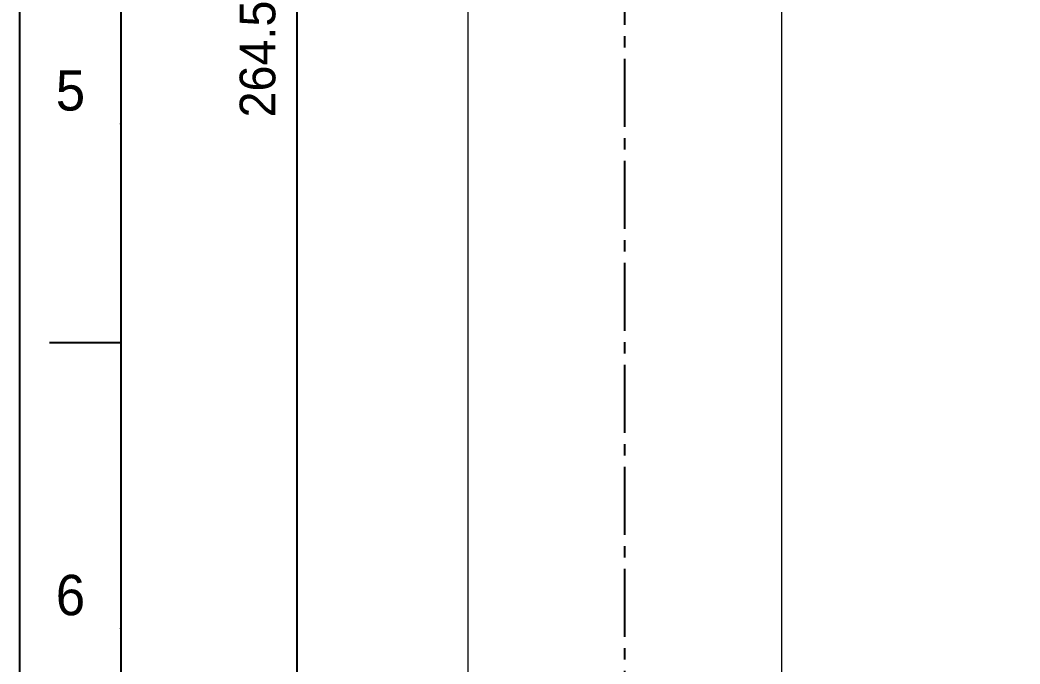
# Model space of a CAD drawing. Extents: x 8750 to 9170, y -15794 to -15200.
# Drawn here: x 8749.8 to 8889.9, y -15612.3 to -15522.1 of the extents above; entities that cross this region are included whole.
import ezdxf

# ---------------------------------------------------------------- set-up
doc = ezdxf.new("R2010")
doc.units = 0
doc.header["$MEASUREMENT"] = 0
doc.linetypes.add('CENTER2', pattern=[28.575, 19.05, -3.175, 3.175, -3.175])
doc.linetypes.add('HIDDEN2', pattern=[4.7625, 3.175, -1.5875])
doc.layers.get('0').update_dxf_attribs({"linetype": 'CONTINUOUS'})
doc.layers.get('DEFPOINTS').update_dxf_attribs({"linetype": 'CONTINUOUS'})
doc.layers.add('1', color=4, linetype='HIDDEN2', lineweight=13)
doc.layers.add('5', color=2, linetype='CONTINUOUS', lineweight=9)
doc.layers.add('CENTER', color=1, linetype='CENTER2')
doc.styles.get("Standard").update_dxf_attribs({"font": 'Gulim.ttf'})
doc.dimstyles.new('STANDARD$0', dxfattribs={"dimtxt": 3.5, "dimasz": 2.5, "dimexe": 0.7, "dimexo": 0.7, "dimgap": 0.5, "dimtad": 3, "dimdec": 4, "dimdsep": 46, "dimtxsty": 'Standard', "dimcen": 0, "dimclrd": 2, "dimclre": 2, "dimclrt": 4, "dimadec": 0, "dimazin": 0, "dimtp": 0.2, "dimtm": 0.1, "dimtfac": 0.5, "dimtdec": 4, "dimtmove": 1, "dimatfit": 3, "dimfxl": 0, "dimtolj": 1, "dimarcsym": 0})

# ---------------------------------------------------------------- blocks, each defined once
blk = doc.blocks.new('*D7')
at = {"layer": '5', "color": 2, "lineweight": -2}
for p, q in [((8797.39, -15395.96), (8787.89, -15395.96)), ((8788.59, -15400.96), (8788.59, -15655.46)), ((8807.83, -15660.46), (8787.89, -15660.46))]:
    blk.add_line(p, q, dxfattribs=at)
at = {"layer": '5', "color": 2}
for points in [[(8787.75, -15400.96), (8789.42, -15400.96), (8788.59, -15395.96)], [(8787.75, -15655.46), (8789.42, -15655.46), (8788.59, -15660.46)]]:
    blk.add_solid(points, dxfattribs=at)
at = {"layer": 'DEFPOINTS', "color": 0}
for p in [(8798.09, -15395.96), (8788.59, -15660.46), (8808.53, -15660.46)]:
    blk.add_point(p, dxfattribs=at)
at = {"layer": '5', "color": 4, "insert": (8783.13, -15527.59), "char_height": 5, "attachment_point": 5, "rotation": 90}
blk.add_mtext('\\A1;264.5', dxfattribs=at)

msp = doc.modelspace()

# ---------------------------------------------------------------- linework, layer by layer
for p, q in [((8763.971, -15213.835), (8763.971, -15779.492)), ((8763.971, -15567.37), (8753.971, -15567.37))]:
    msp.add_line(p, q)
msp.add_lwpolyline([(8749.829, -15199.694), (9169.829, -15199.694), (9169.829, -15793.633), (8749.829, -15793.633)], close=True)
for p in [(8763.971, -15536.663), (8763.971, -15607.37)]:
    msp.add_point(p)
at = {"layer": '1', "color": 7, "linetype": 'Continuous', "lineweight": 18}
for p, q in [((8812.534, -15505.959), (8812.534, -15653.459)), ((8856.534, -15653.459), (8856.534, -15505.959))]:
    msp.add_line(p, q, dxfattribs=at)
at = {"layer": 'CENTER', "color": 1, "linetype": 'CENTER2', "ltscale": 0.5}
msp.add_line((8834.534, -15708.541), (8834.534, -15358.479), dxfattribs=at)

# ---------------------------------------------------------------- texts
at = {"char_height": 5.657, "attachment_point": 5}
for s, insert in [('5', (8756.9, -15532.017)), ('6', (8756.9, -15602.724))]:
    msp.add_mtext_dynamic_manual_height_columns(s, width=50, gutter_width=12.5, heights=[0], dxfattribs=dict(at, insert=insert))

# ---------------------------------------------------------------- dimensions: what is measured, and where the dimension line sits
at = {"layer": '5'}
dim = msp.add_linear_dim(base=(8788.586, -15660.459), p1=(8798.092, -15395.959), p2=(8808.534, -15660.459), angle=90, dimstyle='STANDARD$0', override={"dimtxt": 5, "dimasz": 5, "dimdec": 1, "dimzin": 9, "dimtdec": 1, "dimfxl": 1.25, "dimtfill": 1}, dxfattribs=at)
dim.commit()
dim.dimension.update_dxf_attribs({"geometry": '*D7', "text_midpoint": (8786.199, -15527.593), "dimtype": 128})

doc.saveas('drawing.dxf')
